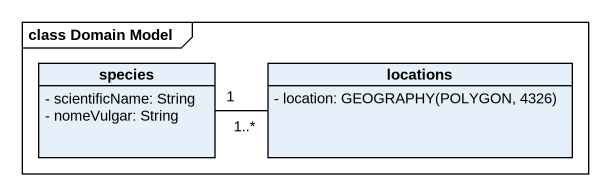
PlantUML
@startuml
mainframe class Domain Model
hide circle
hide empty members
skinparam classAttributeIconSize 0
class species {
  - scientificName: String
  - nomeVulgar: String
}
class locations {
  {field} - location: GEOGRAPHY(POLYGON, 4326)
}
species "1" -right- "1..*" locations
@enduml
